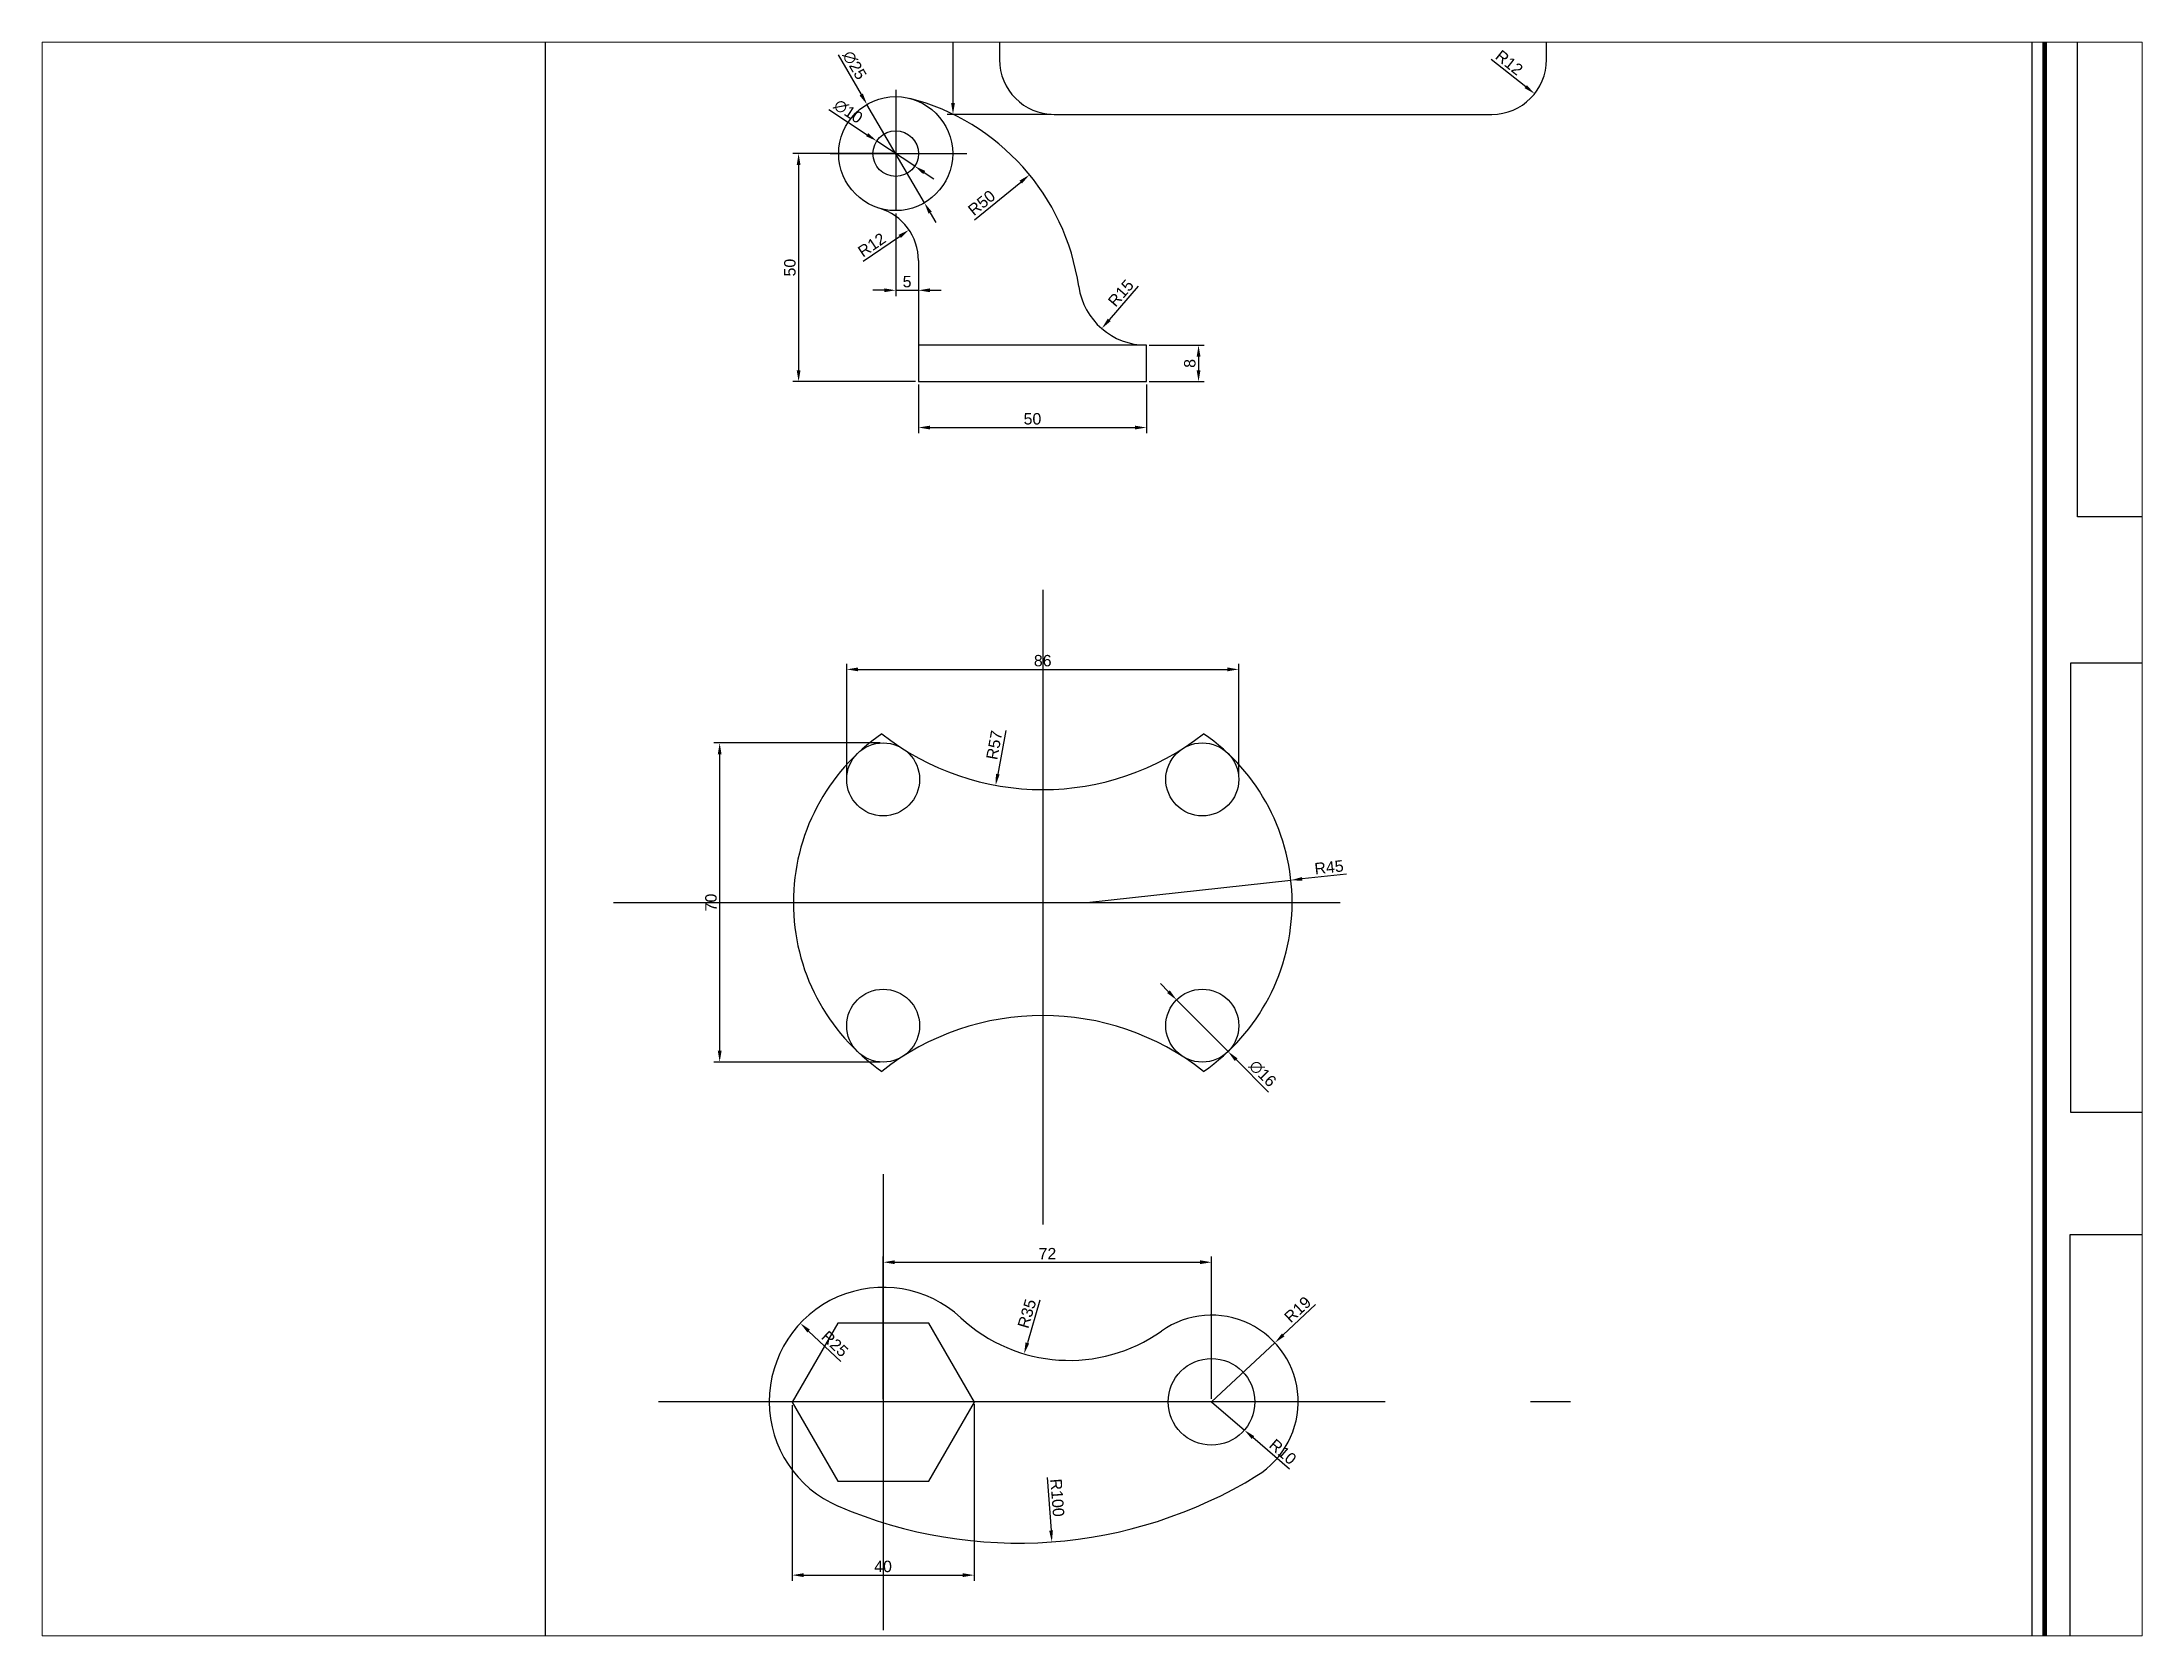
# Paper-space layout '布局1' of a CAD drawing. Header units: millimetres. Extents: x 26 to 231, y 20 to 176.
# The model-space entities are those that its viewports show. They can reach past a viewport. Long polylines and large blocks are cut down to what shows.
import ezdxf

# ---------------------------------------------------------------- set-up
doc = ezdxf.new("R2010")
doc.units = ezdxf.units.MM
doc.linetypes.add('CENTER', pattern=[50.8, 31.75, -6.35, 6.35, -6.35])
for name, color, linetype in [('中心线', 1, 'CENTER'), ('尺寸线', 5, 'Continuous'), ('标题栏', 7, 'Continuous')]:
    doc.layers.add(name, color=color, linetype=linetype)
doc.layers.add('可见的轮廓线', color=3, linetype='Continuous', lineweight=30)
doc.styles.get("Standard").update_dxf_attribs({"font": 'arial.ttf'})
doc.dimstyles.new('ISO-25', dxfattribs={"dimtxt": 2.5, "dimasz": 2.5, "dimexe": 1.25, "dimexo": 0.625, "dimtad": 1, "dimdec": 0, "dimtxsty": 'Standard', "dimcen": 2.5, "dimadec": 0, "dimazin": 0, "dimtfac": 1, "dimtdec": 0, "dimtmove": 0, "dimatfit": 3, "dimfxl": 1, "dimarcsym": 0})
picture_1 = doc.add_image_def('image3.jpg', size_in_pixel=(554, 378))
picture_2 = doc.add_image_def('image4.jpg', size_in_pixel=(553, 373))
picture_3 = doc.add_image_def('image5.jpg', size_in_pixel=(553, 337))

# ---------------------------------------------------------------- blocks, each defined once
blk = doc.blocks.new('*D1')
at = {"layer": 'Defpoints', "color": 0, "transparency": 16777216}
for p in [(135.27, 78.18), (63.27, 47.49), (135.27, 47.58)]:
    blk.add_point(p, dxfattribs=at)
at = {"layer": '尺寸线', "color": 0, "lineweight": -2, "transparency": 16777216}
for p, q in [((63.27, 48.12), (63.27, 79.43)), ((135.27, 48.21), (135.27, 79.43)), ((65.77, 78.18), (132.77, 78.18))]:
    blk.add_line(p, q, dxfattribs=at)
at = {"layer": '尺寸线', "color": 0, "transparency": 16777216}
for points in [[(65.77, 78.6), (65.77, 77.77), (63.27, 78.18)], [(132.77, 78.6), (132.77, 77.77), (135.27, 78.18)]]:
    blk.add_solid(points, dxfattribs=at)
at = {"layer": '尺寸线', "color": 0, "transparency": 16777216, "insert": (99.27, 80.06), "char_height": 2.5, "attachment_point": 5}
blk.add_mtext('72', dxfattribs=at)
blk = doc.blocks.new('*D2')
at = {"layer": 'Defpoints', "color": 0, "transparency": 16777216}
for p in [(45.07, 64.81), (63.27, 47.67)]:
    blk.add_point(p, dxfattribs=at)
at = {"layer": '尺寸线', "color": 0, "lineweight": -2, "transparency": 16777216}
blk.add_line((53.99, 56.42), (46.89, 63.09), dxfattribs=at)
at = {"layer": '尺寸线', "color": 0, "transparency": 16777216}
blk.add_solid([(47.18, 63.4), (46.61, 62.79), (45.07, 64.81)], dxfattribs=at)
at = {"layer": '尺寸线', "color": 0, "transparency": 16777216, "insert": (52.65, 60.28), "char_height": 2.5, "attachment_point": 5, "rotation": 316.7149}
blk.add_mtext('R25', dxfattribs=at)
blk = doc.blocks.new('*D3')
at = {"layer": 'Defpoints', "color": 0, "transparency": 16777216}
for p in [(92.86, 116.59), (100.25, 16.86)]:
    blk.add_point(p, dxfattribs=at)
at = {"layer": '尺寸线', "color": 0, "lineweight": -2, "transparency": 16777216}
blk.add_line((99.2, 30.98), (100.06, 19.35), dxfattribs=at)
at = {"layer": '尺寸线', "color": 0, "transparency": 16777216}
blk.add_solid([(100.48, 19.38), (99.65, 19.32), (100.25, 16.86)], dxfattribs=at)
at = {"layer": '尺寸线', "color": 0, "transparency": 16777216, "insert": (101.44, 26.55), "char_height": 2.5, "attachment_point": 5, "rotation": 274.2399}
blk.add_mtext('R100', dxfattribs=at)
blk = doc.blocks.new('*D4')
at = {"layer": 'Defpoints', "color": 0, "transparency": 16777216}
for p in [(104.08, 91.66), (94.16, 58.09)]:
    blk.add_point(p, dxfattribs=at)
at = {"layer": '尺寸线', "color": 0, "lineweight": -2, "transparency": 16777216}
blk.add_line((97.63, 69.83), (94.87, 60.49), dxfattribs=at)
at = {"layer": '尺寸线', "color": 0, "transparency": 16777216}
blk.add_solid([(94.47, 60.61), (95.27, 60.37), (94.16, 58.09)], dxfattribs=at)
at = {"layer": '尺寸线', "color": 0, "transparency": 16777216, "insert": (94.78, 66.9), "char_height": 2.5, "attachment_point": 5, "rotation": 73.5493}
blk.add_mtext('R35', dxfattribs=at)
blk = doc.blocks.new('*D5')
at = {"layer": 'Defpoints', "color": 0, "transparency": 16777216}
for p in [(149.17, 60.54), (135.27, 47.58)]:
    blk.add_point(p, dxfattribs=at)
at = {"layer": '尺寸线', "color": 0, "lineweight": -2, "transparency": 16777216}
for p, q in [((158.11, 68.88), (151, 62.24)), ((135.27, 47.58), (149.17, 60.54))]:
    blk.add_line(p, q, dxfattribs=at)
at = {"layer": '尺寸线', "color": 0, "transparency": 16777216}
blk.add_solid([(150.71, 62.55), (151.28, 61.94), (149.17, 60.54)], dxfattribs=at)
at = {"layer": '尺寸线', "color": 0, "transparency": 16777216, "insert": (154.17, 67.8), "char_height": 2.5, "attachment_point": 5, "rotation": 42.9944}
blk.add_mtext('R19', dxfattribs=at)
blk = doc.blocks.new('*D6')
at = {"layer": 'Defpoints', "color": 0, "transparency": 16777216}
for p in [(135.27, 47.58), (142.47, 41.38)]:
    blk.add_point(p, dxfattribs=at)
at = {"layer": '尺寸线', "color": 0, "lineweight": -2, "transparency": 16777216}
for p, q in [((135.27, 47.58), (142.47, 41.38)), ((152.39, 32.82), (144.36, 39.75))]:
    blk.add_line(p, q, dxfattribs=at)
at = {"layer": '尺寸线', "color": 0, "transparency": 16777216}
blk.add_solid([(144.63, 40.06), (144.09, 39.43), (142.47, 41.38)], dxfattribs=at)
at = {"layer": '尺寸线', "color": 0, "transparency": 16777216, "insert": (150.9, 36.61), "char_height": 2.5, "attachment_point": 5, "rotation": 319.2313}
blk.add_mtext('R10', dxfattribs=at)
blk = doc.blocks.new('*D7')
at = {"layer": 'Defpoints', "color": 0, "transparency": 16777216}
for p in [(43.27, 47.49), (83.17, 47.67), (83.17, 9.57)]:
    blk.add_point(p, dxfattribs=at)
at = {"layer": '尺寸线', "color": 0, "lineweight": -2, "transparency": 16777216}
for p, q in [((43.27, 46.87), (43.27, 8.32)), ((83.17, 47.04), (83.17, 8.32)), ((45.77, 9.57), (80.67, 9.57))]:
    blk.add_line(p, q, dxfattribs=at)
at = {"layer": '尺寸线', "color": 0, "transparency": 16777216}
for points in [[(45.77, 9.99), (45.77, 9.15), (43.27, 9.57)], [(80.67, 9.99), (80.67, 9.15), (83.17, 9.57)]]:
    blk.add_solid(points, dxfattribs=at)
at = {"layer": '尺寸线', "color": 0, "transparency": 16777216, "insert": (63.22, 11.47), "char_height": 2.5, "attachment_point": 5}
blk.add_mtext('40', dxfattribs=at)
blk = doc.blocks.new('*D8')
at = {"layer": 'Defpoints', "color": 0, "transparency": 16777216}
for p in [(141.24, 208.17), (55.24, 184.05), (141.24, 184.05)]:
    blk.add_point(p, dxfattribs=at)
at = {"layer": '尺寸线', "color": 0, "lineweight": -2, "transparency": 16777216}
for p, q in [((55.24, 184.67), (55.24, 209.42)), ((57.74, 208.17), (138.74, 208.17)), ((141.24, 184.67), (141.24, 209.42))]:
    blk.add_line(p, q, dxfattribs=at)
at = {"layer": '尺寸线', "color": 0, "transparency": 16777216}
for points in [[(57.74, 208.59), (57.74, 207.75), (55.24, 208.17)], [(138.74, 208.59), (138.74, 207.75), (141.24, 208.17)]]:
    blk.add_solid(points, dxfattribs=at)
at = {"layer": '尺寸线', "color": 0, "transparency": 16777216, "insert": (98.24, 210.07), "char_height": 2.5, "attachment_point": 5}
blk.add_mtext('86', dxfattribs=at)
blk = doc.blocks.new('*D9')
at = {"layer": 'Defpoints', "color": 0, "transparency": 16777216}
for p in [(63.24, 192.05), (27.38, 122.05), (63.24, 122.05)]:
    blk.add_point(p, dxfattribs=at)
at = {"layer": '尺寸线', "color": 0, "lineweight": -2, "transparency": 16777216}
for p, q in [((62.62, 192.05), (26.13, 192.05)), ((27.38, 189.55), (27.38, 124.55)), ((62.62, 122.05), (26.13, 122.05))]:
    blk.add_line(p, q, dxfattribs=at)
at = {"layer": '尺寸线', "color": 0, "transparency": 16777216}
for points in [[(26.97, 189.55), (27.8, 189.55), (27.38, 192.05)], [(26.97, 124.55), (27.8, 124.55), (27.38, 122.05)]]:
    blk.add_solid(points, dxfattribs=at)
at = {"layer": '尺寸线', "color": 0, "transparency": 16777216, "insert": (25.48, 157.05), "char_height": 2.5, "attachment_point": 5, "rotation": 90}
blk.add_mtext('70', dxfattribs=at)
blk = doc.blocks.new('*D10')
at = {"layer": 'Defpoints', "color": 0, "transparency": 16777216}
for p in [(127.6, 135.71), (138.89, 124.38)]:
    blk.add_point(p, dxfattribs=at)
at = {"layer": '尺寸线', "color": 0, "lineweight": -2, "transparency": 16777216}
for p, q in [((125.83, 137.49), (124.07, 139.26)), ((127.6, 135.71), (138.89, 124.38)), ((147.75, 115.49), (140.65, 122.61))]:
    blk.add_line(p, q, dxfattribs=at)
at = {"layer": '尺寸线', "color": 0, "transparency": 16777216}
for points in [[(126.13, 137.78), (125.54, 137.19), (127.6, 135.71)], [(140.95, 122.9), (140.36, 122.31), (138.89, 124.38)]]:
    blk.add_solid(points, dxfattribs=at)
at = {"layer": '尺寸线', "color": 0, "transparency": 16777216, "insert": (146.48, 119.55), "char_height": 2.5, "attachment_point": 5, "rotation": 314.8861}
blk.add_mtext('∅16', dxfattribs=at)
blk = doc.blocks.new('*D11')
at = {"layer": 'Defpoints', "color": 0, "transparency": 16777216}
for p in [(152.68, 161.95), (107.95, 157.05)]:
    blk.add_point(p, dxfattribs=at)
at = {"layer": '尺寸线', "color": 0, "lineweight": -2, "transparency": 16777216}
for p, q in [((107.95, 157.05), (152.68, 161.95)), ((164.85, 163.29), (155.16, 162.23))]:
    blk.add_line(p, q, dxfattribs=at)
at = {"layer": '尺寸线', "color": 0, "transparency": 16777216}
blk.add_solid([(155.12, 162.64), (155.21, 161.81), (152.68, 161.95)], dxfattribs=at)
at = {"layer": '尺寸线', "color": 0, "transparency": 16777216, "insert": (161.04, 164.78), "char_height": 2.5, "attachment_point": 5, "rotation": 6.26}
blk.add_mtext('R45', dxfattribs=at)
blk = doc.blocks.new('*D12')
at = {"layer": 'Defpoints', "color": 0, "transparency": 16777216}
for p in [(98.24, 238.82), (87.92, 182.76)]:
    blk.add_point(p, dxfattribs=at)
at = {"layer": '尺寸线', "color": 0, "lineweight": -2, "transparency": 16777216}
blk.add_line((90.14, 194.78), (88.38, 185.22), dxfattribs=at)
at = {"layer": '尺寸线', "color": 0, "transparency": 16777216}
blk.add_solid([(87.97, 185.29), (88.79, 185.14), (87.92, 182.76)], dxfattribs=at)
at = {"layer": '尺寸线', "color": 0, "transparency": 16777216, "insert": (87.62, 191.57), "char_height": 2.5, "attachment_point": 5, "rotation": 79.5671}
blk.add_mtext('R57', dxfattribs=at)
blk = doc.blocks.new('*D13')
at = {"layer": 'Defpoints', "color": 0, "transparency": 16777216}
for p in [(65.99, 321.26), (44.69, 271.26), (70.99, 271.26)]:
    blk.add_point(p, dxfattribs=at)
at = {"layer": '尺寸线', "color": 0, "lineweight": -2, "transparency": 16777216}
for p, q in [((65.36, 321.26), (43.44, 321.26)), ((44.69, 318.76), (44.69, 273.76)), ((70.36, 271.26), (43.44, 271.26))]:
    blk.add_line(p, q, dxfattribs=at)
at = {"layer": '尺寸线', "color": 0, "transparency": 16777216}
for points in [[(44.28, 318.76), (45.11, 318.76), (44.69, 321.26)], [(44.28, 273.76), (45.11, 273.76), (44.69, 271.26)]]:
    blk.add_solid(points, dxfattribs=at)
at = {"layer": '尺寸线', "color": 0, "transparency": 16777216, "insert": (42.79, 296.26), "char_height": 2.5, "attachment_point": 5, "rotation": 90}
blk.add_mtext('50', dxfattribs=at)
blk = doc.blocks.new('*D14')
at = {"layer": 'Defpoints', "color": 0, "transparency": 16777216}
for p in [(70.99, 271.26), (120.99, 271.26), (120.99, 261.2)]:
    blk.add_point(p, dxfattribs=at)
at = {"layer": '尺寸线', "color": 0, "lineweight": -2, "transparency": 16777216}
for p, q in [((70.99, 270.64), (70.99, 259.95)), ((120.99, 270.64), (120.99, 259.95)), ((73.49, 261.2), (118.49, 261.2))]:
    blk.add_line(p, q, dxfattribs=at)
at = {"layer": '尺寸线', "color": 0, "transparency": 16777216}
for points in [[(73.49, 261.61), (73.49, 260.78), (70.99, 261.2)], [(118.49, 261.61), (118.49, 260.78), (120.99, 261.2)]]:
    blk.add_solid(points, dxfattribs=at)
at = {"layer": '尺寸线', "color": 0, "transparency": 16777216, "insert": (95.99, 263.1), "char_height": 2.5, "attachment_point": 5}
blk.add_mtext('50', dxfattribs=at)
blk = doc.blocks.new('*D15')
at = {"layer": 'Defpoints', "color": 0, "transparency": 16777216}
for p in [(120.99, 279.26), (120.99, 271.26), (132.42, 271.26)]:
    blk.add_point(p, dxfattribs=at)
at = {"layer": '尺寸线', "color": 0, "lineweight": -2, "transparency": 16777216}
for p, q in [((121.61, 279.26), (133.67, 279.26)), ((132.42, 276.76), (132.42, 273.76)), ((121.61, 271.26), (133.67, 271.26))]:
    blk.add_line(p, q, dxfattribs=at)
at = {"layer": '尺寸线', "color": 0, "transparency": 16777216}
for points in [[(132.01, 276.76), (132.84, 276.76), (132.42, 279.26)], [(132.01, 273.76), (132.84, 273.76), (132.42, 271.26)]]:
    blk.add_solid(points, dxfattribs=at)
at = {"layer": '尺寸线', "color": 0, "transparency": 16777216, "insert": (130.52, 275.26), "char_height": 2.5, "attachment_point": 5, "rotation": 90}
blk.add_mtext('8', dxfattribs=at)
blk = doc.blocks.new('*D16')
at = {"layer": 'Defpoints', "color": 0, "transparency": 16777216}
for p in [(61.82, 324.02), (70.16, 318.51)]:
    blk.add_point(p, dxfattribs=at)
at = {"layer": '尺寸线', "color": 0, "lineweight": -2, "transparency": 16777216}
for p, q in [((51.36, 330.95), (59.74, 325.4)), ((70.16, 318.51), (61.82, 324.02)), ((72.24, 317.13), (74.33, 315.75))]:
    blk.add_line(p, q, dxfattribs=at)
at = {"layer": '尺寸线', "color": 0, "transparency": 16777216}
for points in [[(59.97, 325.75), (59.51, 325.06), (61.82, 324.02)], [(72.47, 317.47), (72.01, 316.78), (70.16, 318.51)]]:
    blk.add_solid(points, dxfattribs=at)
at = {"layer": '尺寸线', "color": 0, "transparency": 16777216, "insert": (55.59, 330.51), "char_height": 2.5, "attachment_point": 5, "rotation": 326.5054}
blk.add_mtext('∅10', dxfattribs=at)
blk = doc.blocks.new('*D17')
at = {"layer": 'Defpoints', "color": 0, "transparency": 16777216}
for p in [(59.69, 332.06), (72.29, 310.47)]:
    blk.add_point(p, dxfattribs=at)
at = {"layer": '尺寸线', "color": 0, "lineweight": -2, "transparency": 16777216}
for p, q in [((53.35, 342.92), (58.43, 334.22)), ((72.29, 310.47), (59.69, 332.06)), ((73.55, 308.31), (74.81, 306.15))]:
    blk.add_line(p, q, dxfattribs=at)
at = {"layer": '尺寸线', "color": 0, "transparency": 16777216}
for points in [[(58.79, 334.43), (58.07, 334.01), (59.69, 332.06)], [(73.91, 308.52), (73.19, 308.1), (72.29, 310.47)]]:
    blk.add_solid(points, dxfattribs=at)
at = {"layer": '尺寸线', "color": 0, "transparency": 16777216, "insert": (56.96, 340.64), "char_height": 2.5, "attachment_point": 5, "rotation": 300.2769}
blk.add_mtext('∅25', dxfattribs=at)
blk = doc.blocks.new('*D18')
at = {"layer": 'Defpoints', "color": 0, "transparency": 16777216}
for p in [(95.35, 316.61), (56.66, 284.94)]:
    blk.add_point(p, dxfattribs=at)
at = {"layer": '尺寸线', "color": 0, "lineweight": -2, "transparency": 16777216}
blk.add_line((83.25, 306.71), (93.42, 315.03), dxfattribs=at)
at = {"layer": '尺寸线', "color": 0, "transparency": 16777216}
blk.add_solid([(93.16, 315.35), (93.68, 314.71), (95.35, 316.61)], dxfattribs=at)
at = {"layer": '尺寸线', "color": 0, "transparency": 16777216, "insert": (84.84, 310.46), "char_height": 2.5, "attachment_point": 5, "rotation": 39.2983}
blk.add_mtext('R50', dxfattribs=at)
blk = doc.blocks.new('*D19')
at = {"layer": 'Defpoints', "color": 0, "transparency": 16777216}
for p in [(120.99, 294.26), (111.19, 282.91)]:
    blk.add_point(p, dxfattribs=at)
at = {"layer": '尺寸线', "color": 0, "lineweight": -2, "transparency": 16777216}
blk.add_line((119.19, 292.18), (112.82, 284.8), dxfattribs=at)
at = {"layer": '尺寸线', "color": 0, "transparency": 16777216}
blk.add_solid([(112.51, 285.08), (113.14, 284.53), (111.19, 282.91)], dxfattribs=at)
at = {"layer": '尺寸线', "color": 0, "transparency": 16777216, "insert": (115.38, 290.68), "char_height": 2.5, "attachment_point": 5, "rotation": 49.1904}
blk.add_mtext('R15', dxfattribs=at)
blk = doc.blocks.new('*D20')
at = {"layer": 'Defpoints', "color": 0, "transparency": 16777216}
for p in [(68.92, 304.52), (58.99, 297.79)]:
    blk.add_point(p, dxfattribs=at)
at = {"layer": '尺寸线', "color": 0, "lineweight": -2, "transparency": 16777216}
blk.add_line((58.83, 297.67), (66.85, 303.12), dxfattribs=at)
at = {"layer": '尺寸线', "color": 0, "transparency": 16777216}
blk.add_solid([(66.62, 303.46), (67.09, 302.77), (68.92, 304.52)], dxfattribs=at)
at = {"layer": '尺寸线', "color": 0, "transparency": 16777216, "insert": (60.75, 301.25), "char_height": 2.5, "attachment_point": 5, "rotation": 34.1524}
blk.add_mtext('R12', dxfattribs=at)
blk = doc.blocks.new('*D21')
at = {"layer": 'Defpoints', "color": 0, "transparency": 16777216}
for p in [(65.99, 308.76), (70.99, 297.79), (70.99, 291.29)]:
    blk.add_point(p, dxfattribs=at)
at = {"layer": '尺寸线', "color": 0, "lineweight": -2, "transparency": 16777216}
for p, q in [((65.99, 308.14), (65.99, 290.04)), ((70.99, 297.16), (70.99, 290.04)), ((63.49, 291.29), (60.99, 291.29)), ((65.99, 291.29), (70.99, 291.29)), ((73.49, 291.29), (75.99, 291.29))]:
    blk.add_line(p, q, dxfattribs=at)
at = {"layer": '尺寸线', "color": 0, "transparency": 16777216}
for points in [[(63.49, 291.71), (63.49, 290.88), (65.99, 291.29)], [(73.49, 291.71), (73.49, 290.88), (70.99, 291.29)]]:
    blk.add_solid(points, dxfattribs=at)
at = {"layer": '尺寸线', "color": 0, "transparency": 16777216, "insert": (68.49, 293.19), "char_height": 2.5, "attachment_point": 5}
blk.add_mtext('5', dxfattribs=at)
blk = doc.blocks.new('*D27')
at = {"layer": 'Defpoints', "color": 0, "transparency": 16777216}
for p in [(88.75, 409.87), (78.56, 329.87), (100.75, 329.87)]:
    blk.add_point(p, dxfattribs=at)
at = {"layer": '尺寸线', "color": 0, "lineweight": -2, "transparency": 16777216}
for p, q in [((88.12, 409.87), (77.31, 409.87)), ((78.56, 407.37), (78.56, 332.37)), ((100.12, 329.87), (77.31, 329.87))]:
    blk.add_line(p, q, dxfattribs=at)
at = {"layer": '尺寸线', "color": 0, "transparency": 16777216}
for points in [[(78.15, 407.37), (78.98, 407.37), (78.56, 409.87)], [(78.15, 332.37), (78.98, 332.37), (78.56, 329.87)]]:
    blk.add_solid(points, dxfattribs=at)
at = {"layer": '尺寸线', "color": 0, "transparency": 16777216, "insert": (76.66, 369.87), "char_height": 2.5, "attachment_point": 5, "rotation": 90}
blk.add_mtext('80', dxfattribs=at)
blk = doc.blocks.new('*D28')
at = {"layer": 'Defpoints', "color": 0, "transparency": 16777216}
for p in [(196.75, 341.87), (206.13, 334.39)]:
    blk.add_point(p, dxfattribs=at)
at = {"layer": '尺寸线', "color": 0, "lineweight": -2, "transparency": 16777216}
blk.add_line((196.59, 341.99), (204.18, 335.95), dxfattribs=at)
at = {"layer": '尺寸线', "color": 0, "transparency": 16777216}
blk.add_solid([(204.44, 336.27), (203.92, 335.62), (206.13, 334.39)], dxfattribs=at)
at = {"layer": '尺寸线', "color": 0, "transparency": 16777216, "insert": (200.58, 341.22), "char_height": 2.5, "attachment_point": 5, "rotation": 321.4371}
blk.add_mtext('R12', dxfattribs=at)

msp = doc.modelspace()

# ---------------------------------------------------------------- linework, layer by layer
at = {"layer": '中心线'}
for p, q in [((65.99, 335.26), (65.99, 308.76)), ((51.61, 321.26), (81.61, 321.26)), ((65.99, 321.26), (70.99, 321.26)), ((98.24, 225.58), (98.24, 86.45)), ((4.11, 157.05), (191.9, 157.05)), ((63.27, 97.49), (63.27, -2.51)), ((13.99, 47.67), (213.99, 47.67))]:
    msp.add_line(p, q, dxfattribs=at)
at = {"layer": '可见的轮廓线'}
for p, q in [((88.75, 409.87), (88.75, 341.87)), ((208.75, 341.87), (208.75, 409.87)), ((100.75, 329.87), (196.75, 329.87)), ((70.99, 297.79), (70.99, 271.26)), ((120.99, 279.26), (70.99, 279.26)), ((120.99, 271.26), (120.99, 279.26)), ((70.99, 271.26), (120.99, 271.26))]:
    msp.add_line(p, q, dxfattribs=at)
msp.add_lwpolyline([(53.27, 64.82), (43.27, 47.49), (53.27, 30.17), (73.27, 30.17), (83.27, 47.49), (73.27, 64.82)], close=True, dxfattribs=at)
for centre, radius in [((65.99, 321.26), 12.5), ((65.99, 321.26), 5), ((63.24, 184.05), 8), ((133.24, 184.05), 8), ((63.24, 130.05), 8), ((133.24, 130.05), 8), ((135.27, 47.58), 9.5)]:
    msp.add_circle(centre, radius, dxfattribs=at)
for centre, radius, start, end in [((100.75, 341.87), 12, 180, 270), ((196.75, 341.87), 12, 270, 0), ((56.66, 284.94), 50, 8.2449, 75.5964), ((58.99, 297.79), 12, 0, 73.3985), ((120.99, 294.26), 15, 188.2449, 270), ((88.54, 157.05), 45, 124.6611, 235.3389), ((98.24, 238.82), 57, 231.7424, 308.2576), ((107.95, 157.05), 45, 304.6611, 55.3389), ((98.24, 75.27), 57, 51.7424, 128.2576), ((63.27, 47.67), 25, 47.1524, 246.7689), ((104.08, 91.66), 35, 227.1524, 305.2903), ((135.27, 47.58), 19, 301.5784, 125.2903), ((92.86, 116.59), 100, 246.7689, 301.5784)]:
    msp.add_arc(centre, radius, start, end, dxfattribs=at)
at = {"layer": '标题栏', "const_width": 1}
msp.add_lwpolyline([(318.03, 995.52), (797.79, 995.52), (797.79, -48.93), (318.03, -48.93)], close=True, dxfattribs=at)
at = {"layer": '标题栏'}
msp.add_lwpolyline([(315.29, 582.44), (-10.92, 582.44), (-10.92, -15.48), (315.29, -15.48)], close=True, dxfattribs=at)

# ---------------------------------------------------------------- dimensions: what is measured, and where the dimension line sits
at = {"layer": '尺寸线'}
for base, p1, p2, picture, middle in [((78.56, 329.87), (88.75, 409.87), (100.75, 329.87), '*D27', (76.66, 369.87)), ((44.69, 271.26), (65.99, 321.26), (70.99, 271.26), '*D13', (42.79, 296.26)), ((132.42, 271.26), (120.99, 279.26), (120.99, 271.26), '*D15', (130.52, 275.26)), ((27.38, 122.05), (63.24, 192.05), (63.24, 122.05), '*D9', (25.48, 157.05))]:
    dim = msp.add_linear_dim(base=base, p1=p1, p2=p2, angle=90, dimstyle='ISO-25', dxfattribs=at)
    dim.commit()
    dim.dimension.update_dxf_attribs({"geometry": picture, "text_midpoint": middle})
for p1, p2, picture, middle in [((72.29, 310.47), (59.69, 332.06), '*D17', (56.96, 340.64)), ((70.16, 318.51), (61.82, 324.02), '*D16', (55.59, 330.51)), ((127.6, 135.71), (138.89, 124.38), '*D10', (146.48, 119.55))]:
    dim = msp.add_diameter_dim_2p(p1=p1, p2=p2, dimstyle='ISO-25', dxfattribs=at)
    dim.commit()
    dim.dimension.update_dxf_attribs({"geometry": picture, "text_midpoint": middle})
for center, mpoint, picture, middle in [((196.75, 341.87), (206.13, 334.39), '*D28', (199.41, 339.75)), ((56.66, 284.94), (95.35, 316.61), '*D18', (86.05, 308.99)), ((58.99, 297.79), (68.92, 304.52), '*D20', (61.8, 299.7)), ((120.99, 294.26), (111.19, 282.91), '*D19', (116.82, 289.44)), ((98.24, 238.82), (87.92, 182.76), '*D12', (89.48, 191.23)), ((92.86, 116.59), (100.25, 16.86), '*D3', (99.54, 26.41)), ((104.08, 91.66), (94.16, 58.09), '*D4', (96.61, 66.36)), ((63.27, 47.67), (45.07, 64.81), '*D2', (51.35, 58.9)), ((135.27, 47.58), (142.47, 41.38), '*D6', (149.66, 35.17))]:
    dim = msp.add_radius_dim(center=center, mpoint=mpoint, dimstyle='ISO-25', dxfattribs=at)
    dim.commit()
    dim.dimension.update_dxf_attribs({"geometry": picture, "text_midpoint": middle, "dimtype": 164})
for base, p1, p2, picture, middle in [((70.99, 291.29), (65.99, 308.76), (70.99, 297.79), '*D21', (68.49, 293.19)), ((120.99, 261.2), (70.99, 271.26), (120.99, 271.26), '*D14', (95.99, 263.1)), ((141.24, 208.17), (55.24, 184.05), (141.24, 184.05), '*D8', (98.24, 210.07)), ((135.27, 78.18), (63.27, 47.49), (135.27, 47.58), '*D1', (99.27, 80.06)), ((83.17, 9.57), (43.27, 47.49), (83.17, 47.67), '*D7', (63.22, 11.47))]:
    dim = msp.add_linear_dim(base=base, p1=p1, p2=p2, dimstyle='ISO-25', dxfattribs=at)
    dim.commit()
    dim.dimension.update_dxf_attribs({"geometry": picture, "text_midpoint": middle})
for center, mpoint, picture, middle in [((107.95, 157.05), (152.68, 161.95), '*D11', (161.04, 164.78)), ((135.27, 47.58), (149.17, 60.54), '*D5', (154.17, 67.8))]:
    dim = msp.add_radius_dim(center=center, mpoint=mpoint, dimstyle='ISO-25', dxfattribs=at)
    dim.commit()
    dim.dimension.update_dxf_attribs({"geometry": picture, "text_midpoint": middle})

# ---------------------------------------------------------------- pictures from other files: only their frames are drawn
image = msp.add_image(picture_3, insert=(325.18, 241.65), size_in_units=(175.39, 106.88), dxfattribs=at)
image.dxf.flags = 7
image = msp.add_image(picture_2, insert=(323.76, 111.04), size_in_units=(146.18, 98.6), dxfattribs=at)
image.dxf.flags = 7
at = {"layer": '标题栏'}
image = msp.add_image(picture_1, insert=(323.59, -15.2), size_in_units=(145.78, 99.47), dxfattribs=at)
image.dxf.flags = 7

psp = doc.layouts.new('布局1')

# ---------------------------------------------------------------- viewports
at = {"layer": '尺寸线'}
psp.add_viewport(center=(128.5, 97.5), size=(205.6, 156), view_center_point=(109.05, 170.98), view_height=349.5017, dxfattribs=at)

doc.saveas('drawing.dxf')
